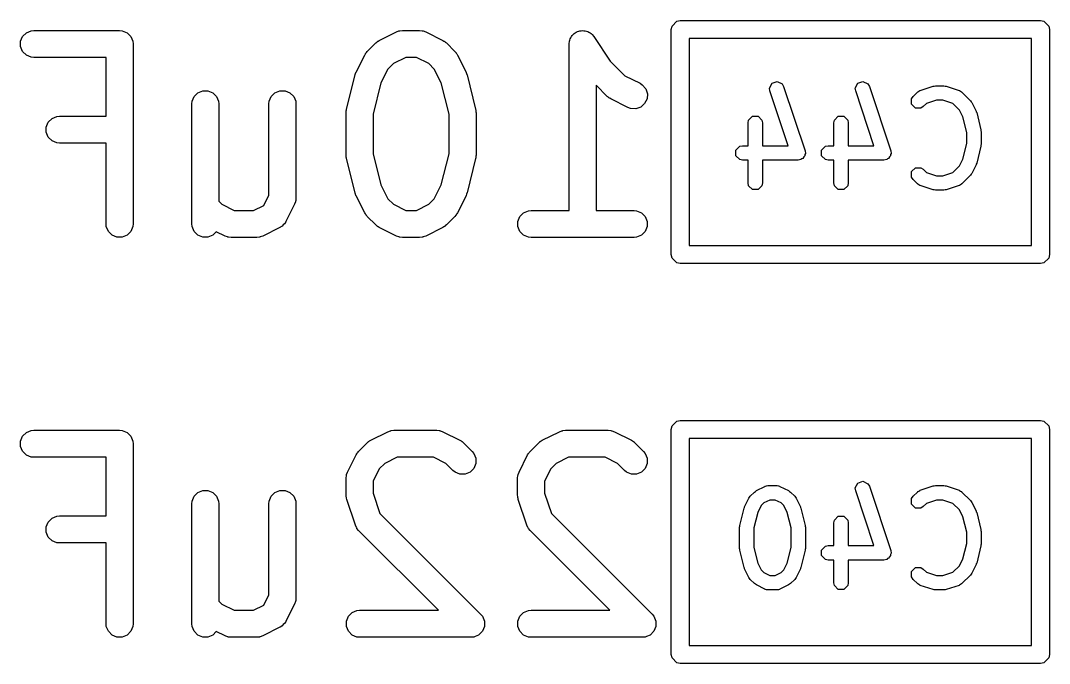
# Model space of a CAD drawing. Extents: x 2.01 to 5.6, y -4.28 to -1.65.
# Drawn here: x 2.0211 to 2.2461, y -4.0943 to -3.9537 of the extents above; entities that cross this region are included whole.
import ezdxf

# ---------------------------------------------------------------- set-up
doc = ezdxf.new("R2010")
doc.units = 0
doc.header["$MEASUREMENT"] = 0
doc.layers.add('BLACK', color=7, linetype='CONTINUOUS')

msp = doc.modelspace()

# ---------------------------------------------------------------- linework, layer by layer
at = {"layer": 'BLACK', "linetype": 'CONTINUOUS'}
for p, q in [((2.16354, -3.95496), (2.1646, -3.95389)), ((2.1646, -3.95389), (2.16535, -3.95374)), ((2.16535, -3.95374), (2.24409, -3.95374)), ((2.24409, -3.95374), (2.24485, -3.95389)), ((2.24485, -3.95389), (2.24591, -3.95496)), ((2.02154, -3.95721), (2.02236, -3.9564)), ((2.02236, -3.9564), (2.02342, -3.95596)), ((2.02342, -3.95596), (2.024, -3.9559)), ((2.024, -3.9559), (2.04274, -3.9559)), ((2.04274, -3.9559), (2.04332, -3.95596)), ((2.04332, -3.95596), (2.04439, -3.9564)), ((2.04439, -3.9564), (2.0452, -3.95721)), ((2.09954, -3.95808), (2.10329, -3.95621)), ((2.10329, -3.95621), (2.10383, -3.956)), ((2.10383, -3.956), (2.10394, -3.956)), ((2.10394, -3.956), (2.10404, -3.95596)), ((2.10404, -3.95596), (2.10461, -3.9559)), ((2.10461, -3.9559), (2.10836, -3.9559)), ((2.10836, -3.9559), (2.10894, -3.95596)), ((2.10894, -3.95596), (2.10904, -3.956)), ((2.10904, -3.956), (2.10914, -3.956)), ((2.10914, -3.956), (2.10968, -3.95621)), ((2.10968, -3.95621), (2.11343, -3.95808)), ((2.14153, -3.95721), (2.14173, -3.957)), ((2.14173, -3.957), (2.1419, -3.95676)), ((2.1419, -3.95676), (2.14214, -3.9566)), ((2.14214, -3.9566), (2.14234, -3.9564)), ((2.14234, -3.9564), (2.14261, -3.95628)), ((2.14261, -3.95628), (2.14285, -3.95612)), ((2.14285, -3.95612), (2.14314, -3.95607)), ((2.14314, -3.95607), (2.14341, -3.95596)), ((2.14341, -3.95596), (2.1437, -3.95596)), ((2.1437, -3.95596), (2.14399, -3.9559)), ((2.14399, -3.9559), (2.14427, -3.95596)), ((2.14427, -3.95596), (2.14456, -3.95596)), ((2.14456, -3.95596), (2.14483, -3.95607)), ((2.14483, -3.95607), (2.14511, -3.95612)), ((2.14511, -3.95612), (2.14536, -3.95629)), ((2.14536, -3.95629), (2.14562, -3.9564)), ((2.14562, -3.9564), (2.14583, -3.9566)), ((2.14583, -3.9566), (2.14607, -3.95677)), ((2.14607, -3.95677), (2.14644, -3.95721)), ((2.16339, -3.95571), (2.16354, -3.95496)), ((2.16339, -4.00492), (2.16339, -3.95571)), ((2.24591, -3.95496), (2.24606, -3.95571)), ((2.24606, -3.95571), (2.24606, -4.00492)), ((2.0211, -3.95828), (2.02154, -3.95721)), ((2.0211, -3.95943), (2.0211, -3.95828)), ((2.0452, -3.95721), (2.04564, -3.95828)), ((2.04564, -3.95828), (2.0457, -3.95885)), ((2.0457, -3.95885), (2.0457, -3.99822)), ((2.0969, -3.96051), (2.09877, -3.95864)), ((2.09877, -3.95864), (2.099, -3.95845)), ((2.099, -3.95845), (2.09905, -3.95839)), ((2.09905, -3.95839), (2.09914, -3.95834)), ((2.09914, -3.95834), (2.09922, -3.95827)), ((2.09922, -3.95827), (2.09929, -3.95824)), ((2.09929, -3.95824), (2.09954, -3.95808)), ((2.11343, -3.95808), (2.11368, -3.95824)), ((2.11368, -3.95824), (2.11375, -3.95827)), ((2.11375, -3.95827), (2.11383, -3.95834)), ((2.11383, -3.95834), (2.11392, -3.95839)), ((2.11392, -3.95839), (2.11397, -3.95845)), ((2.11397, -3.95845), (2.1142, -3.95864)), ((2.1142, -3.95864), (2.11607, -3.96051)), ((2.14103, -3.95884), (2.14109, -3.95828)), ((2.14103, -3.95885), (2.14103, -3.95884)), ((2.14103, -3.99527), (2.14103, -3.95885)), ((2.14103, -3.95885), (2.14103, -3.95885)), ((2.14103, -3.95885), (2.14103, -3.95885)), ((2.14109, -3.95828), (2.1412, -3.958)), ((2.1412, -3.958), (2.14126, -3.95772)), ((2.14126, -3.95772), (2.14142, -3.95748)), ((2.14142, -3.95748), (2.14153, -3.95721)), ((2.14644, -3.95721), (2.14644, -3.95721)), ((2.14644, -3.95721), (2.14644, -3.95721)), ((2.14644, -3.95721), (2.14644, -3.95721)), ((2.14644, -3.95721), (2.15003, -3.96259)), ((2.16732, -3.95768), (2.16732, -4.00295)), ((2.24213, -3.95768), (2.16732, -3.95768)), ((2.24213, -4.00295), (2.24213, -3.95768)), ((2.02154, -3.96049), (2.0211, -3.95943)), ((2.02236, -3.96131), (2.02154, -3.96049)), ((2.02342, -3.96175), (2.02236, -3.96131)), ((2.09447, -3.96503), (2.09635, -3.96128)), ((2.09635, -3.96128), (2.0965, -3.96103)), ((2.0965, -3.96103), (2.09653, -3.96096)), ((2.09653, -3.96096), (2.0966, -3.96088)), ((2.0966, -3.96088), (2.09665, -3.96079)), ((2.09665, -3.96079), (2.09671, -3.96074)), ((2.09671, -3.96074), (2.0969, -3.96051)), ((2.11607, -3.96051), (2.11626, -3.96074)), ((2.11626, -3.96074), (2.11632, -3.96079)), ((2.11632, -3.96079), (2.11637, -3.96088)), ((2.11637, -3.96088), (2.11644, -3.96096)), ((2.11644, -3.96096), (2.11647, -3.96103)), ((2.11647, -3.96103), (2.11663, -3.96128)), ((2.11663, -3.96128), (2.1185, -3.96503)), ((2.024, -3.9618), (2.02342, -3.96175)), ((2.03979, -3.9618), (2.024, -3.9618)), ((2.03979, -3.97465), (2.03979, -3.9618)), ((2.10261, -3.96315), (2.10141, -3.96435)), ((2.10531, -3.9618), (2.10261, -3.96315)), ((2.10766, -3.9618), (2.10531, -3.9618)), ((2.11036, -3.96315), (2.10766, -3.9618)), ((2.11156, -3.96435), (2.11036, -3.96315)), ((2.15003, -3.96259), (2.15323, -3.9658)), ((2.09237, -3.97313), (2.09425, -3.96563)), ((2.09425, -3.96563), (2.09426, -3.96559)), ((2.09426, -3.96557), (2.09436, -3.96533)), ((2.09426, -3.96559), (2.09426, -3.96557)), ((2.09436, -3.96533), (2.09444, -3.96509)), ((2.09444, -3.96509), (2.09446, -3.96507)), ((2.09446, -3.96507), (2.09447, -3.96503)), ((2.10141, -3.96435), (2.0999, -3.96738)), ((2.11307, -3.96738), (2.11156, -3.96435)), ((2.1185, -3.96503), (2.11852, -3.96507)), ((2.11852, -3.96507), (2.11853, -3.96509)), ((2.11853, -3.96509), (2.11862, -3.96533)), ((2.11862, -3.96533), (2.11871, -3.96557)), ((2.11871, -3.96557), (2.11871, -3.96559)), ((2.11871, -3.96559), (2.11873, -3.96563)), ((2.11873, -3.96563), (2.1206, -3.97313)), ((2.15323, -3.9658), (2.15655, -3.96746)), ((2.0999, -3.96738), (2.09819, -3.97421)), ((2.11478, -3.97421), (2.11307, -3.96738)), ((2.14939, -3.97031), (2.14693, -3.96785)), ((2.14693, -3.96785), (2.14693, -3.99527)), ((2.15655, -3.96746), (2.15704, -3.96777)), ((2.15704, -3.96777), (2.1578, -3.96864)), ((2.18487, -3.96852), (2.18541, -3.96745)), ((2.18541, -3.96745), (2.18656, -3.96706)), ((2.18656, -3.96706), (2.18764, -3.9676)), ((2.18764, -3.9676), (2.18794, -3.96814)), ((2.18794, -3.96814), (2.19263, -3.9822)), ((2.20362, -3.96852), (2.20416, -3.96745)), ((2.20416, -3.96745), (2.2053, -3.96706)), ((2.2053, -3.96706), (2.20638, -3.9676)), ((2.20638, -3.9676), (2.20669, -3.96814)), ((2.20669, -3.96814), (2.21137, -3.9822)), ((2.21782, -3.96902), (2.22063, -3.96808)), ((2.22063, -3.96808), (2.22088, -3.96805)), ((2.22088, -3.96805), (2.22113, -3.968)), ((2.22113, -3.968), (2.223, -3.968)), ((2.223, -3.968), (2.22325, -3.96805)), ((2.22325, -3.96805), (2.2235, -3.96808)), ((2.2235, -3.96808), (2.22631, -3.96902)), ((2.0586, -3.9714), (2.05904, -3.97033)), ((2.05904, -3.97033), (2.05985, -3.96952)), ((2.05985, -3.96952), (2.06092, -3.96908)), ((2.06092, -3.96908), (2.06207, -3.96908)), ((2.06207, -3.96908), (2.06313, -3.96952)), ((2.06313, -3.96952), (2.06395, -3.97033)), ((2.06395, -3.97033), (2.06439, -3.9714)), ((2.07547, -3.9714), (2.07591, -3.97033)), ((2.07591, -3.97033), (2.07672, -3.96952)), ((2.07672, -3.96952), (2.07779, -3.96908)), ((2.07779, -3.96908), (2.07894, -3.96908)), ((2.07894, -3.96908), (2.08001, -3.96952)), ((2.08001, -3.96952), (2.08082, -3.97033)), ((2.08082, -3.97033), (2.08126, -3.9714)), ((2.14962, -3.9705), (2.14939, -3.97031)), ((2.14967, -3.97056), (2.14962, -3.9705)), ((2.14976, -3.97061), (2.14967, -3.97056)), ((2.1578, -3.96864), (2.15816, -3.96973)), ((2.15816, -3.96973), (2.15808, -3.97088)), ((2.18495, -3.96913), (2.18487, -3.96852)), ((2.18895, -3.98112), (2.18495, -3.96913)), ((2.2037, -3.96913), (2.20362, -3.96852)), ((2.2077, -3.98112), (2.2037, -3.96913)), ((2.21592, -3.97084), (2.21627, -3.97033)), ((2.21627, -3.97033), (2.2172, -3.9694)), ((2.2172, -3.9694), (2.21727, -3.96935)), ((2.21727, -3.96935), (2.21728, -3.96932)), ((2.21728, -3.96932), (2.2175, -3.9692)), ((2.2175, -3.9692), (2.21771, -3.96906)), ((2.21771, -3.96906), (2.21775, -3.96906)), ((2.21775, -3.96906), (2.21782, -3.96902)), ((2.22631, -3.96902), (2.22638, -3.96906)), ((2.22638, -3.96906), (2.22642, -3.96906)), ((2.22642, -3.96906), (2.22663, -3.9692)), ((2.22663, -3.9692), (2.22685, -3.96932)), ((2.22685, -3.96932), (2.22686, -3.96935)), ((2.22686, -3.96935), (2.22693, -3.9694)), ((2.22693, -3.9694), (2.2288, -3.97127)), ((2.05854, -3.97197), (2.0586, -3.9714)), ((2.05854, -3.99822), (2.05854, -3.97197)), ((2.06439, -3.9714), (2.06445, -3.97197)), ((2.06445, -3.97197), (2.06445, -3.99325)), ((2.07541, -3.97197), (2.07547, -3.9714)), ((2.07541, -3.9919), (2.07541, -3.97197)), ((2.08126, -3.9714), (2.08132, -3.97197)), ((2.08132, -3.97197), (2.08132, -3.9926)), ((2.14984, -3.97068), (2.14976, -3.97061)), ((2.14991, -3.97071), (2.14984, -3.97068)), ((2.15016, -3.97087), (2.14991, -3.97071)), ((2.15391, -3.97274), (2.15016, -3.97087)), ((2.15445, -3.97295), (2.15391, -3.97274)), ((2.15669, -3.97266), (2.1556, -3.97303)), ((2.15756, -3.97191), (2.15669, -3.97266)), ((2.15808, -3.97088), (2.15756, -3.97191)), ((2.21592, -3.97205), (2.21592, -3.97084)), ((2.21678, -3.9729), (2.21592, -3.97205)), ((2.21849, -3.97256), (2.21798, -3.9729)), ((2.21917, -3.97189), (2.21849, -3.97256)), ((2.22138, -3.97115), (2.21917, -3.97189)), ((2.22275, -3.97115), (2.22138, -3.97115)), ((2.22496, -3.97189), (2.22275, -3.97115)), ((2.2264, -3.97332), (2.22496, -3.97189)), ((2.2288, -3.97127), (2.22894, -3.97148)), ((2.22894, -3.97148), (2.2291, -3.97168)), ((2.2291, -3.97168), (2.23004, -3.97356)), ((2.02798, -3.97514), (2.02905, -3.9747)), ((2.02905, -3.9747), (2.02962, -3.97465)), ((2.02962, -3.97465), (2.03979, -3.97465)), ((2.09229, -3.97371), (2.09232, -3.97349)), ((2.0923, -3.97375), (2.09229, -3.97371)), ((2.09229, -3.97385), (2.0923, -3.97375)), ((2.09229, -3.98322), (2.09229, -3.97385)), ((2.09232, -3.97349), (2.09234, -3.97327)), ((2.09234, -3.97327), (2.09236, -3.97323)), ((2.09236, -3.97323), (2.09237, -3.97313)), ((2.09819, -3.97421), (2.09819, -3.98286)), ((2.11478, -3.98286), (2.11478, -3.97421)), ((2.1206, -3.97313), (2.12061, -3.97323)), ((2.12061, -3.97323), (2.12063, -3.97327)), ((2.12063, -3.97327), (2.12065, -3.97349)), ((2.12065, -3.97349), (2.12068, -3.97371)), ((2.12068, -3.97371), (2.12068, -3.97375)), ((2.12068, -3.97375), (2.12069, -3.97385)), ((2.12069, -3.97385), (2.12069, -3.98322)), ((2.1556, -3.97303), (2.15445, -3.97295)), ((2.1803, -3.97553), (2.18116, -3.97468)), ((2.18116, -3.97468), (2.18236, -3.97468)), ((2.18236, -3.97468), (2.18321, -3.97553)), ((2.19905, -3.97553), (2.1999, -3.97468)), ((2.1999, -3.97468), (2.20111, -3.97468)), ((2.20111, -3.97468), (2.20196, -3.97553)), ((2.21798, -3.9729), (2.21678, -3.9729)), ((2.22714, -3.97481), (2.2264, -3.97332)), ((2.22799, -3.9782), (2.22714, -3.97481)), ((2.23004, -3.97356), (2.23008, -3.97372)), ((2.23008, -3.97372), (2.23016, -3.97388)), ((2.23016, -3.97388), (2.23109, -3.97763)), ((2.02673, -3.97702), (2.02717, -3.97596)), ((2.02673, -3.97817), (2.02673, -3.97702)), ((2.02717, -3.97596), (2.02798, -3.97514)), ((2.18018, -3.97613), (2.1803, -3.97553)), ((2.18018, -3.98112), (2.18018, -3.97613)), ((2.18321, -3.97553), (2.18333, -3.97613)), ((2.18333, -3.97613), (2.18333, -3.98112)), ((2.19893, -3.97613), (2.19905, -3.97553)), ((2.19893, -3.98112), (2.19893, -3.97613)), ((2.20196, -3.97553), (2.20208, -3.97613)), ((2.20208, -3.97613), (2.20208, -3.98112)), ((2.02717, -3.97924), (2.02673, -3.97817)), ((2.02798, -3.98005), (2.02717, -3.97924)), ((2.22799, -3.98063), (2.22799, -3.9782)), ((2.23109, -3.97763), (2.2311, -3.97782)), ((2.2311, -3.97782), (2.23114, -3.97801)), ((2.23114, -3.97801), (2.23114, -3.98082)), ((2.02905, -3.98049), (2.02798, -3.98005)), ((2.02962, -3.98055), (2.02905, -3.98049)), ((2.03979, -3.98055), (2.02962, -3.98055)), ((2.03979, -3.99822), (2.03979, -3.98055)), ((2.17749, -3.98209), (2.17834, -3.98124)), ((2.17834, -3.98124), (2.17895, -3.98112)), ((2.17895, -3.98112), (2.18018, -3.98112)), ((2.18333, -3.98112), (2.18895, -3.98112)), ((2.19624, -3.98209), (2.19709, -3.98124)), ((2.19709, -3.98124), (2.19769, -3.98112)), ((2.19769, -3.98112), (2.19893, -3.98112)), ((2.20208, -3.98112), (2.2077, -3.98112)), ((2.22714, -3.98402), (2.22799, -3.98063)), ((2.23109, -3.9812), (2.23016, -3.98495)), ((2.2311, -3.98101), (2.23109, -3.9812)), ((2.23114, -3.98082), (2.2311, -3.98101)), ((2.0923, -3.98332), (2.09229, -3.98322)), ((2.09229, -3.98337), (2.0923, -3.98332)), ((2.09232, -3.98358), (2.09229, -3.98337)), ((2.09234, -3.9838), (2.09232, -3.98358)), ((2.09236, -3.98384), (2.09234, -3.9838)), ((2.09237, -3.98394), (2.09236, -3.98384)), ((2.09425, -3.99144), (2.09237, -3.98394)), ((2.09819, -3.98286), (2.0999, -3.98969)), ((2.11307, -3.98969), (2.11478, -3.98286)), ((2.1206, -3.98394), (2.11873, -3.99144)), ((2.12061, -3.98384), (2.1206, -3.98394)), ((2.12063, -3.9838), (2.12061, -3.98384)), ((2.12065, -3.98358), (2.12063, -3.9838)), ((2.12068, -3.98337), (2.12065, -3.98358)), ((2.12069, -3.98322), (2.12068, -3.98332)), ((2.12068, -3.98332), (2.12068, -3.98337)), ((2.17749, -3.9833), (2.17749, -3.98209)), ((2.17834, -3.98415), (2.17749, -3.9833)), ((2.19192, -3.98397), (2.19173, -3.98415)), ((2.19216, -3.98389), (2.19192, -3.98397)), ((2.19233, -3.98356), (2.19216, -3.98389)), ((2.19259, -3.9833), (2.19233, -3.98356)), ((2.1927, -3.98281), (2.19259, -3.98304)), ((2.19259, -3.98304), (2.19259, -3.9833)), ((2.19263, -3.9822), (2.1927, -3.98281)), ((2.19624, -3.9833), (2.19624, -3.98209)), ((2.19709, -3.98415), (2.19624, -3.9833)), ((2.21067, -3.98397), (2.21048, -3.98415)), ((2.21091, -3.98389), (2.21067, -3.98397)), ((2.21108, -3.98356), (2.21091, -3.98389)), ((2.21133, -3.9833), (2.21108, -3.98356)), ((2.21145, -3.98281), (2.21133, -3.98304)), ((2.21133, -3.98304), (2.21133, -3.9833)), ((2.21137, -3.9822), (2.21145, -3.98281)), ((2.2264, -3.98551), (2.22714, -3.98402)), ((2.17895, -3.98427), (2.17834, -3.98415)), ((2.18018, -3.98427), (2.17895, -3.98427)), ((2.18018, -3.98926), (2.18018, -3.98427)), ((2.19113, -3.98427), (2.18333, -3.98427)), ((2.18333, -3.98427), (2.18333, -3.98926)), ((2.19173, -3.98415), (2.19113, -3.98427)), ((2.19769, -3.98427), (2.19709, -3.98415)), ((2.19893, -3.98427), (2.19769, -3.98427)), ((2.19893, -3.98926), (2.19893, -3.98427)), ((2.20988, -3.98427), (2.20208, -3.98427)), ((2.20208, -3.98427), (2.20208, -3.98926)), ((2.21048, -3.98415), (2.20988, -3.98427)), ((2.21592, -3.98678), (2.21678, -3.98593)), ((2.21678, -3.98593), (2.21798, -3.98593)), ((2.21798, -3.98593), (2.21849, -3.98627)), ((2.21849, -3.98627), (2.21917, -3.98694)), ((2.22496, -3.98694), (2.2264, -3.98551)), ((2.23004, -3.98528), (2.2291, -3.98715)), ((2.23008, -3.98511), (2.23004, -3.98528)), ((2.23016, -3.98495), (2.23008, -3.98511)), ((2.21592, -3.98799), (2.21592, -3.98678)), ((2.21627, -3.9885), (2.21592, -3.98799)), ((2.2172, -3.98943), (2.21627, -3.9885)), ((2.21917, -3.98694), (2.22138, -3.98768)), ((2.22138, -3.98768), (2.22275, -3.98768)), ((2.22275, -3.98768), (2.22496, -3.98694)), ((2.2288, -3.98756), (2.22693, -3.98943)), ((2.22894, -3.98735), (2.2288, -3.98756)), ((2.2291, -3.98715), (2.22894, -3.98735)), ((2.0999, -3.98969), (2.10141, -3.99272)), ((2.11156, -3.99272), (2.11307, -3.98969)), ((2.1803, -3.98986), (2.18018, -3.98926)), ((2.18116, -3.99071), (2.1803, -3.98986)), ((2.18236, -3.99071), (2.18116, -3.99071)), ((2.18321, -3.98986), (2.18236, -3.99071)), ((2.18333, -3.98926), (2.18321, -3.98986)), ((2.19905, -3.98986), (2.19893, -3.98926)), ((2.1999, -3.99071), (2.19905, -3.98986)), ((2.20111, -3.99071), (2.1999, -3.99071)), ((2.20196, -3.98986), (2.20111, -3.99071)), ((2.20208, -3.98926), (2.20196, -3.98986)), ((2.21727, -3.98948), (2.2172, -3.98943)), ((2.21728, -3.98951), (2.21727, -3.98948)), ((2.2175, -3.98963), (2.21728, -3.98951)), ((2.21771, -3.98978), (2.2175, -3.98963)), ((2.21775, -3.98978), (2.21771, -3.98978)), ((2.21782, -3.98981), (2.21775, -3.98978)), ((2.22063, -3.99075), (2.21782, -3.98981)), ((2.22088, -3.99078), (2.22063, -3.99075)), ((2.22113, -3.99083), (2.22088, -3.99078)), ((2.22325, -3.99078), (2.223, -3.99083)), ((2.2235, -3.99075), (2.22325, -3.99078)), ((2.22631, -3.98981), (2.2235, -3.99075)), ((2.22638, -3.98978), (2.22631, -3.98981)), ((2.22642, -3.98978), (2.22638, -3.98978)), ((2.22663, -3.98963), (2.22642, -3.98978)), ((2.22685, -3.98951), (2.22663, -3.98963)), ((2.22686, -3.98948), (2.22685, -3.98951)), ((2.22693, -3.98943), (2.22686, -3.98948)), ((2.07429, -3.99415), (2.07541, -3.9919)), ((2.08132, -3.9926), (2.08126, -3.99317)), ((2.09426, -3.99148), (2.09425, -3.99144)), ((2.09426, -3.9915), (2.09426, -3.99148)), ((2.09436, -3.99174), (2.09426, -3.9915)), ((2.09444, -3.99198), (2.09436, -3.99174)), ((2.09446, -3.992), (2.09444, -3.99198)), ((2.09447, -3.99204), (2.09446, -3.992)), ((2.09635, -3.99579), (2.09447, -3.99204)), ((2.10141, -3.99272), (2.10261, -3.99392)), ((2.11036, -3.99392), (2.11156, -3.99272)), ((2.1185, -3.99204), (2.11663, -3.99579)), ((2.11852, -3.992), (2.1185, -3.99204)), ((2.11853, -3.99198), (2.11852, -3.992)), ((2.11862, -3.99174), (2.11853, -3.99198)), ((2.11871, -3.9915), (2.11862, -3.99174)), ((2.11873, -3.99144), (2.11871, -3.99148)), ((2.11871, -3.99148), (2.11871, -3.9915)), ((2.223, -3.99083), (2.22113, -3.99083)), ((2.06445, -3.99325), (2.06512, -3.99392)), ((2.06512, -3.99392), (2.06781, -3.99527)), ((2.06781, -3.99527), (2.07204, -3.99527)), ((2.07204, -3.99527), (2.07429, -3.99415)), ((2.08101, -3.99392), (2.07913, -3.99767)), ((2.08121, -3.99338), (2.08101, -3.99392)), ((2.08122, -3.99327), (2.08121, -3.99338)), ((2.08126, -3.99317), (2.08122, -3.99327)), ((2.10261, -3.99392), (2.10531, -3.99527)), ((2.10531, -3.99527), (2.10766, -3.99527)), ((2.10766, -3.99527), (2.11036, -3.99392)), ((2.13109, -3.99577), (2.13216, -3.99533)), ((2.13216, -3.99533), (2.13273, -3.99527)), ((2.13273, -3.99527), (2.14103, -3.99527)), ((2.14693, -3.99527), (2.15523, -3.99527)), ((2.15523, -3.99527), (2.15581, -3.99533)), ((2.15581, -3.99533), (2.15687, -3.99577)), ((2.0965, -3.99604), (2.09635, -3.99579)), ((2.09653, -3.99611), (2.0965, -3.99604)), ((2.0966, -3.99619), (2.09653, -3.99611)), ((2.09665, -3.99628), (2.0966, -3.99619)), ((2.09671, -3.99633), (2.09665, -3.99628)), ((2.0969, -3.99656), (2.09671, -3.99633)), ((2.09877, -3.99843), (2.0969, -3.99656)), ((2.11607, -3.99656), (2.1142, -3.99843)), ((2.11626, -3.99633), (2.11607, -3.99656)), ((2.11632, -3.99628), (2.11626, -3.99633)), ((2.11637, -3.99619), (2.11632, -3.99628)), ((2.11644, -3.99611), (2.11637, -3.99619)), ((2.11647, -3.99604), (2.11644, -3.99611)), ((2.11663, -3.99579), (2.11647, -3.99604)), ((2.12984, -3.99765), (2.13028, -3.99658)), ((2.13028, -3.99658), (2.13109, -3.99577)), ((2.15687, -3.99577), (2.15769, -3.99658)), ((2.15769, -3.99658), (2.15813, -3.99765)), ((2.03985, -3.9988), (2.03979, -3.99822)), ((2.04029, -3.99986), (2.03985, -3.9988)), ((2.04564, -3.9988), (2.0452, -3.99986)), ((2.0457, -3.99822), (2.04564, -3.9988)), ((2.0586, -3.9988), (2.05854, -3.99822)), ((2.05904, -3.99986), (2.0586, -3.9988)), ((2.07781, -3.99899), (2.07406, -4.00086)), ((2.07791, -3.99893), (2.07781, -3.99899)), ((2.07795, -3.99891), (2.07791, -3.99893)), ((2.07801, -3.99886), (2.07795, -3.99891)), ((2.0783, -3.99868), (2.07801, -3.99886)), ((2.07854, -3.9984), (2.0783, -3.99868)), ((2.07882, -3.99816), (2.07854, -3.9984)), ((2.07901, -3.99787), (2.07882, -3.99816)), ((2.07906, -3.99781), (2.07901, -3.99787)), ((2.07907, -3.99776), (2.07906, -3.99781)), ((2.07913, -3.99767), (2.07907, -3.99776)), ((2.099, -3.99862), (2.09877, -3.99843)), ((2.09905, -3.99868), (2.099, -3.99862)), ((2.09914, -3.99874), (2.09905, -3.99868)), ((2.09922, -3.9988), (2.09914, -3.99874)), ((2.09929, -3.99883), (2.09922, -3.9988)), ((2.09954, -3.99899), (2.09929, -3.99883)), ((2.10329, -4.00086), (2.09954, -3.99899)), ((2.11343, -3.99899), (2.10968, -4.00086)), ((2.11368, -3.99883), (2.11343, -3.99899)), ((2.11375, -3.9988), (2.11368, -3.99883)), ((2.11383, -3.99874), (2.11375, -3.9988)), ((2.11392, -3.99868), (2.11383, -3.99874)), ((2.11397, -3.99862), (2.11392, -3.99868)), ((2.1142, -3.99843), (2.11397, -3.99862)), ((2.12984, -3.9988), (2.12984, -3.99765)), ((2.13028, -3.99986), (2.12984, -3.9988)), ((2.15813, -3.9988), (2.15769, -3.99986)), ((2.15813, -3.99765), (2.15813, -3.9988)), ((2.0411, -4.00068), (2.04029, -3.99986)), ((2.04217, -4.00112), (2.0411, -4.00068)), ((2.04332, -4.00112), (2.04217, -4.00112)), ((2.04439, -4.00068), (2.04332, -4.00112)), ((2.0452, -3.99986), (2.04439, -4.00068)), ((2.05985, -4.00068), (2.05904, -3.99986)), ((2.06092, -4.00112), (2.05985, -4.00068)), ((2.06207, -4.00112), (2.06092, -4.00112)), ((2.06313, -4.00068), (2.06207, -4.00112)), ((2.0639, -3.99991), (2.06313, -4.00068)), ((2.0658, -4.00086), (2.0639, -3.99991)), ((2.06634, -4.00107), (2.0658, -4.00086)), ((2.06644, -4.00108), (2.06634, -4.00107)), ((2.06654, -4.00112), (2.06644, -4.00108)), ((2.06712, -4.00117), (2.06654, -4.00112)), ((2.07274, -4.00117), (2.06712, -4.00117)), ((2.07332, -4.00112), (2.07274, -4.00117)), ((2.07341, -4.00108), (2.07332, -4.00112)), ((2.07352, -4.00107), (2.07341, -4.00108)), ((2.07406, -4.00086), (2.07352, -4.00107)), ((2.10383, -4.00107), (2.10329, -4.00086)), ((2.10394, -4.00108), (2.10383, -4.00107)), ((2.10404, -4.00112), (2.10394, -4.00108)), ((2.10461, -4.00117), (2.10404, -4.00112)), ((2.10836, -4.00117), (2.10461, -4.00117)), ((2.10894, -4.00112), (2.10836, -4.00117)), ((2.10904, -4.00108), (2.10894, -4.00112)), ((2.10914, -4.00107), (2.10904, -4.00108)), ((2.10968, -4.00086), (2.10914, -4.00107)), ((2.13109, -4.00068), (2.13028, -3.99986)), ((2.13216, -4.00112), (2.13109, -4.00068)), ((2.13273, -4.00117), (2.13216, -4.00112)), ((2.15523, -4.00117), (2.13273, -4.00117)), ((2.15581, -4.00112), (2.15523, -4.00117)), ((2.15687, -4.00068), (2.15581, -4.00112)), ((2.15769, -3.99986), (2.15687, -4.00068)), ((2.16732, -4.00295), (2.24213, -4.00295)), ((2.16354, -4.00567), (2.16339, -4.00492)), ((2.1646, -4.00674), (2.16354, -4.00567)), ((2.24591, -4.00567), (2.24485, -4.00674)), ((2.24606, -4.00492), (2.24591, -4.00567)), ((2.16535, -4.00689), (2.1646, -4.00674)), ((2.24409, -4.00689), (2.16535, -4.00689)), ((2.24485, -4.00674), (2.24409, -4.00689)), ((2.16339, -4.04315), (2.16354, -4.04239)), ((2.16354, -4.04239), (2.1646, -4.04133)), ((2.1646, -4.04133), (2.16535, -4.04118)), ((2.16535, -4.04118), (2.24409, -4.04118)), ((2.24409, -4.04118), (2.24485, -4.04133)), ((2.24485, -4.04133), (2.24591, -4.04239)), ((2.24591, -4.04239), (2.24606, -4.04315)), ((2.0211, -4.04571), (2.02154, -4.04465)), ((2.02154, -4.04465), (2.02236, -4.04383)), ((2.02236, -4.04383), (2.02342, -4.04339)), ((2.02342, -4.04339), (2.024, -4.04334)), ((2.024, -4.04334), (2.04274, -4.04334)), ((2.04274, -4.04334), (2.04332, -4.04339)), ((2.04332, -4.04339), (2.04439, -4.04383)), ((2.04439, -4.04383), (2.0452, -4.04465)), ((2.0452, -4.04465), (2.04564, -4.04571)), ((2.09767, -4.04552), (2.10142, -4.04365)), ((2.10142, -4.04365), (2.10196, -4.04344)), ((2.10196, -4.04344), (2.10206, -4.04343)), ((2.10206, -4.04343), (2.10216, -4.04339)), ((2.10216, -4.04339), (2.10274, -4.04334)), ((2.10274, -4.04334), (2.11211, -4.04334)), ((2.11211, -4.04334), (2.11269, -4.04339)), ((2.11269, -4.04339), (2.11279, -4.04343)), ((2.11279, -4.04343), (2.11289, -4.04344)), ((2.11289, -4.04344), (2.11343, -4.04365)), ((2.11343, -4.04365), (2.11718, -4.04552)), ((2.13516, -4.04552), (2.13891, -4.04365)), ((2.13891, -4.04365), (2.13945, -4.04344)), ((2.13945, -4.04344), (2.13956, -4.04343)), ((2.13956, -4.04343), (2.13966, -4.04339)), ((2.13966, -4.04339), (2.14023, -4.04334)), ((2.14023, -4.04334), (2.14961, -4.04334)), ((2.14961, -4.04334), (2.15018, -4.04339)), ((2.15018, -4.04339), (2.15028, -4.04343)), ((2.15028, -4.04343), (2.15039, -4.04344)), ((2.15039, -4.04344), (2.15093, -4.04365)), ((2.15093, -4.04365), (2.15468, -4.04552)), ((2.16339, -4.09236), (2.16339, -4.04315)), ((2.24606, -4.04315), (2.24606, -4.09236)), ((2.0211, -4.04687), (2.0211, -4.04571)), ((2.02154, -4.04793), (2.0211, -4.04687)), ((2.04564, -4.04571), (2.0457, -4.04629)), ((2.0457, -4.04629), (2.0457, -4.08566)), ((2.09502, -4.04795), (2.0969, -4.04608)), ((2.0969, -4.04608), (2.09713, -4.04589)), ((2.09713, -4.04589), (2.09718, -4.04583)), ((2.09718, -4.04583), (2.09727, -4.04578)), ((2.09727, -4.04578), (2.09735, -4.04571)), ((2.09735, -4.04571), (2.09742, -4.04568)), ((2.09742, -4.04568), (2.09767, -4.04552)), ((2.11718, -4.04552), (2.11743, -4.04568)), ((2.11743, -4.04568), (2.1175, -4.04571)), ((2.1175, -4.04571), (2.11758, -4.04578)), ((2.11758, -4.04578), (2.11767, -4.04583)), ((2.11767, -4.04583), (2.11772, -4.04589)), ((2.11772, -4.04589), (2.11795, -4.04608)), ((2.11795, -4.04608), (2.11982, -4.04795)), ((2.13252, -4.04795), (2.1344, -4.04608)), ((2.1344, -4.04608), (2.13462, -4.04589)), ((2.13462, -4.04589), (2.13467, -4.04583)), ((2.13467, -4.04583), (2.13476, -4.04578)), ((2.13476, -4.04578), (2.13484, -4.04571)), ((2.13484, -4.04571), (2.13491, -4.04568)), ((2.13491, -4.04568), (2.13516, -4.04552)), ((2.15468, -4.04552), (2.15492, -4.04568)), ((2.15492, -4.04568), (2.155, -4.04571)), ((2.155, -4.04571), (2.15508, -4.04578)), ((2.15508, -4.04578), (2.15517, -4.04583)), ((2.15517, -4.04583), (2.15522, -4.04589)), ((2.15522, -4.04589), (2.15544, -4.04608)), ((2.15544, -4.04608), (2.15732, -4.04795)), ((2.16732, -4.04512), (2.16732, -4.09039)), ((2.24213, -4.04512), (2.16732, -4.04512)), ((2.24213, -4.09039), (2.24213, -4.04512)), ((2.02236, -4.04875), (2.02154, -4.04793)), ((2.02342, -4.04919), (2.02236, -4.04875)), ((2.024, -4.04924), (2.02342, -4.04919)), ((2.03979, -4.04924), (2.024, -4.04924)), ((2.03979, -4.06208), (2.03979, -4.04924)), ((2.0926, -4.05247), (2.09447, -4.04872)), ((2.09447, -4.04872), (2.09463, -4.04847)), ((2.09463, -4.04847), (2.09466, -4.0484)), ((2.09466, -4.0484), (2.09472, -4.04832)), ((2.09472, -4.04832), (2.09478, -4.04823)), ((2.09478, -4.04823), (2.09484, -4.04818)), ((2.09484, -4.04818), (2.09502, -4.04795)), ((2.10343, -4.04924), (2.10074, -4.05059)), ((2.11141, -4.04924), (2.10343, -4.04924)), ((2.11411, -4.05059), (2.11141, -4.04924)), ((2.11982, -4.04795), (2.12019, -4.0484)), ((2.12019, -4.0484), (2.12063, -4.04946)), ((2.13009, -4.05247), (2.13197, -4.04872)), ((2.13197, -4.04872), (2.13212, -4.04847)), ((2.13212, -4.04847), (2.13215, -4.0484)), ((2.13215, -4.0484), (2.13222, -4.04832)), ((2.13222, -4.04832), (2.13228, -4.04823)), ((2.13228, -4.04823), (2.13233, -4.04818)), ((2.13233, -4.04818), (2.13252, -4.04795)), ((2.14093, -4.04924), (2.13823, -4.05059)), ((2.14891, -4.04924), (2.14093, -4.04924)), ((2.15161, -4.05059), (2.14891, -4.04924)), ((2.15732, -4.04795), (2.15769, -4.0484)), ((2.15769, -4.0484), (2.15813, -4.04946)), ((2.10074, -4.05059), (2.09954, -4.05179)), ((2.11565, -4.05213), (2.11411, -4.05059)), ((2.12063, -4.05062), (2.12019, -4.05168)), ((2.12063, -4.04946), (2.12063, -4.05062)), ((2.13823, -4.05059), (2.13703, -4.05179)), ((2.15314, -4.05213), (2.15161, -4.05059)), ((2.15813, -4.05062), (2.15769, -4.05168)), ((2.15813, -4.04946), (2.15813, -4.05062)), ((2.09229, -4.05379), (2.09234, -4.05321)), ((2.09229, -4.05754), (2.09229, -4.05379)), ((2.09234, -4.05321), (2.09238, -4.05311)), ((2.09238, -4.05311), (2.09239, -4.05301)), ((2.09239, -4.05301), (2.0926, -4.05247)), ((2.09954, -4.05179), (2.09819, -4.05449)), ((2.11609, -4.05249), (2.11565, -4.05213)), ((2.11716, -4.05294), (2.11609, -4.05249)), ((2.11831, -4.05294), (2.11716, -4.05294)), ((2.11938, -4.05249), (2.11831, -4.05294)), ((2.12019, -4.05168), (2.11938, -4.05249)), ((2.12978, -4.05379), (2.12984, -4.05321)), ((2.12978, -4.05754), (2.12978, -4.05379)), ((2.12984, -4.05321), (2.12988, -4.05311)), ((2.12988, -4.05311), (2.12989, -4.05301)), ((2.12989, -4.05301), (2.13009, -4.05247)), ((2.13703, -4.05179), (2.13569, -4.05449)), ((2.15359, -4.05249), (2.15314, -4.05213)), ((2.15465, -4.05294), (2.15359, -4.05249)), ((2.15581, -4.05294), (2.15465, -4.05294)), ((2.15687, -4.05249), (2.15581, -4.05294)), ((2.15769, -4.05168), (2.15687, -4.05249)), ((2.09819, -4.05449), (2.09819, -4.05706)), ((2.13569, -4.05449), (2.13569, -4.05706)), ((2.18199, -4.05654), (2.18387, -4.0556)), ((2.18387, -4.0556), (2.18394, -4.05558)), ((2.18394, -4.05558), (2.18397, -4.05556)), ((2.18397, -4.05556), (2.18422, -4.05551)), ((2.18422, -4.05551), (2.18446, -4.05544)), ((2.18446, -4.05544), (2.18449, -4.05545)), ((2.18449, -4.05545), (2.18457, -4.05544)), ((2.18457, -4.05544), (2.18645, -4.05544)), ((2.18645, -4.05544), (2.18652, -4.05545)), ((2.18652, -4.05545), (2.18656, -4.05544)), ((2.18656, -4.05544), (2.1868, -4.05551)), ((2.1868, -4.05551), (2.18705, -4.05556)), ((2.18705, -4.05556), (2.18707, -4.05558)), ((2.18707, -4.05558), (2.18715, -4.0556)), ((2.18715, -4.0556), (2.18902, -4.05654)), ((2.20362, -4.05596), (2.20416, -4.05488)), ((2.2037, -4.05657), (2.20362, -4.05596)), ((2.20416, -4.05488), (2.2053, -4.0545)), ((2.2053, -4.0545), (2.20638, -4.05504)), ((2.20638, -4.05504), (2.20669, -4.05558)), ((2.20669, -4.05558), (2.21137, -4.06964)), ((2.21782, -4.05645), (2.22063, -4.05552)), ((2.22063, -4.05552), (2.22088, -4.05549)), ((2.22088, -4.05549), (2.22113, -4.05544)), ((2.22113, -4.05544), (2.223, -4.05544)), ((2.223, -4.05544), (2.22325, -4.05549)), ((2.22325, -4.05549), (2.2235, -4.05552)), ((2.2235, -4.05552), (2.22631, -4.05645)), ((2.0586, -4.05884), (2.05904, -4.05777)), ((2.05904, -4.05777), (2.05985, -4.05696)), ((2.05985, -4.05696), (2.06092, -4.05652)), ((2.06092, -4.05652), (2.06207, -4.05652)), ((2.06207, -4.05652), (2.06313, -4.05696)), ((2.06313, -4.05696), (2.06395, -4.05777)), ((2.06395, -4.05777), (2.06439, -4.05884)), ((2.07547, -4.05884), (2.07591, -4.05777)), ((2.07591, -4.05777), (2.07672, -4.05696)), ((2.07672, -4.05696), (2.07779, -4.05652)), ((2.07779, -4.05652), (2.07894, -4.05652)), ((2.07894, -4.05652), (2.08001, -4.05696)), ((2.08001, -4.05696), (2.08082, -4.05777)), ((2.08082, -4.05777), (2.08126, -4.05884)), ((2.09231, -4.05783), (2.09229, -4.05754)), ((2.09231, -4.05791), (2.09231, -4.05783)), ((2.09233, -4.05801), (2.09231, -4.05791)), ((2.09234, -4.05811), (2.09233, -4.05801)), ((2.09237, -4.05819), (2.09234, -4.05811)), ((2.09244, -4.05847), (2.09237, -4.05819)), ((2.09819, -4.05706), (2.09969, -4.06157)), ((2.12981, -4.05783), (2.12978, -4.05754)), ((2.1298, -4.05791), (2.12981, -4.05783)), ((2.12983, -4.05801), (2.1298, -4.05791)), ((2.12984, -4.05811), (2.12983, -4.05801)), ((2.12987, -4.05819), (2.12984, -4.05811)), ((2.12993, -4.05847), (2.12987, -4.05819)), ((2.13569, -4.05706), (2.13719, -4.06157)), ((2.17941, -4.06006), (2.18035, -4.05818)), ((2.18035, -4.05818), (2.1805, -4.05798)), ((2.1805, -4.05798), (2.18064, -4.05777)), ((2.18064, -4.05777), (2.18158, -4.05684)), ((2.18158, -4.05684), (2.18179, -4.0567)), ((2.18179, -4.0567), (2.18199, -4.05654)), ((2.18902, -4.05654), (2.18922, -4.0567)), ((2.18922, -4.0567), (2.18943, -4.05684)), ((2.18943, -4.05684), (2.19037, -4.05777)), ((2.19037, -4.05777), (2.19051, -4.05798)), ((2.19051, -4.05798), (2.19067, -4.05818)), ((2.19067, -4.05818), (2.1916, -4.06006)), ((2.2077, -4.06856), (2.2037, -4.05657)), ((2.21592, -4.05828), (2.21627, -4.05777)), ((2.21592, -4.05949), (2.21592, -4.05828)), ((2.21627, -4.05777), (2.2172, -4.05684)), ((2.2172, -4.05684), (2.21727, -4.05679)), ((2.21727, -4.05679), (2.21728, -4.05676)), ((2.21728, -4.05676), (2.2175, -4.05663)), ((2.2175, -4.05663), (2.21771, -4.05649)), ((2.21771, -4.05649), (2.21775, -4.05649)), ((2.21775, -4.05649), (2.21782, -4.05645)), ((2.22631, -4.05645), (2.22638, -4.05649)), ((2.22638, -4.05649), (2.22642, -4.05649)), ((2.22642, -4.05649), (2.22663, -4.05663)), ((2.22663, -4.05663), (2.22685, -4.05676)), ((2.22685, -4.05676), (2.22686, -4.05679)), ((2.22686, -4.05679), (2.22693, -4.05684)), ((2.22693, -4.05684), (2.2288, -4.05871)), ((2.05854, -4.05941), (2.0586, -4.05884)), ((2.05854, -4.08566), (2.05854, -4.05941)), ((2.06439, -4.05884), (2.06445, -4.05941)), ((2.06445, -4.05941), (2.06445, -4.08069)), ((2.07541, -4.05941), (2.07547, -4.05884)), ((2.07541, -4.07934), (2.07541, -4.05941)), ((2.08126, -4.05884), (2.08132, -4.05941)), ((2.08132, -4.05941), (2.08132, -4.08004)), ((2.09431, -4.0641), (2.09244, -4.05847)), ((2.13181, -4.0641), (2.12993, -4.05847)), ((2.17836, -4.06413), (2.17929, -4.06038)), ((2.17929, -4.06038), (2.17937, -4.06022)), ((2.17937, -4.06022), (2.17941, -4.06006)), ((2.18305, -4.05982), (2.18231, -4.06131)), ((2.18363, -4.05924), (2.18305, -4.05982)), ((2.18494, -4.05859), (2.18363, -4.05924)), ((2.18607, -4.05859), (2.18494, -4.05859)), ((2.18739, -4.05924), (2.18607, -4.05859)), ((2.18796, -4.05982), (2.18739, -4.05924)), ((2.18871, -4.06131), (2.18796, -4.05982)), ((2.1916, -4.06006), (2.19165, -4.06022)), ((2.19165, -4.06022), (2.19172, -4.06038)), ((2.19172, -4.06038), (2.19266, -4.06413)), ((2.21678, -4.06034), (2.21592, -4.05949)), ((2.21798, -4.06034), (2.21678, -4.06034)), ((2.21849, -4.06), (2.21798, -4.06034)), ((2.21917, -4.05933), (2.21849, -4.06)), ((2.22138, -4.05859), (2.21917, -4.05933)), ((2.22275, -4.05859), (2.22138, -4.05859)), ((2.22496, -4.05933), (2.22275, -4.05859)), ((2.2264, -4.06076), (2.22496, -4.05933)), ((2.2288, -4.05871), (2.22894, -4.05892)), ((2.22894, -4.05892), (2.2291, -4.05912)), ((2.2291, -4.05912), (2.23004, -4.06099)), ((2.02717, -4.0634), (2.02798, -4.06258)), ((2.02798, -4.06258), (2.02905, -4.06214)), ((2.02905, -4.06214), (2.02962, -4.06208)), ((2.02962, -4.06208), (2.03979, -4.06208)), ((2.09969, -4.06157), (2.1217, -4.08357)), ((2.13719, -4.06157), (2.15919, -4.08357)), ((2.18231, -4.06131), (2.18146, -4.0647)), ((2.18956, -4.0647), (2.18871, -4.06131)), ((2.19905, -4.06297), (2.1999, -4.06212)), ((2.1999, -4.06212), (2.20111, -4.06212)), ((2.20111, -4.06212), (2.20196, -4.06297)), ((2.22714, -4.06225), (2.2264, -4.06076)), ((2.22799, -4.06564), (2.22714, -4.06225)), ((2.23004, -4.06099), (2.23008, -4.06116)), ((2.23008, -4.06116), (2.23016, -4.06132)), ((2.23016, -4.06132), (2.23109, -4.06507)), ((2.02673, -4.06446), (2.02717, -4.0634)), ((2.02673, -4.06561), (2.02673, -4.06446)), ((2.09455, -4.06463), (2.09431, -4.0641)), ((2.09462, -4.06471), (2.09455, -4.06463)), ((2.09466, -4.0648), (2.09462, -4.06471)), ((2.09502, -4.06525), (2.09466, -4.0648)), ((2.13204, -4.06463), (2.13181, -4.0641)), ((2.13211, -4.06471), (2.13204, -4.06463)), ((2.13215, -4.0648), (2.13211, -4.06471)), ((2.13252, -4.06525), (2.13215, -4.0648)), ((2.17831, -4.06451), (2.17835, -4.06432)), ((2.17831, -4.0692), (2.17831, -4.06451)), ((2.17835, -4.06432), (2.17836, -4.06413)), ((2.18146, -4.0647), (2.18146, -4.069)), ((2.18956, -4.069), (2.18956, -4.0647)), ((2.19266, -4.06413), (2.19267, -4.06432)), ((2.19267, -4.06432), (2.19271, -4.06451)), ((2.19271, -4.06451), (2.19271, -4.0692)), ((2.19893, -4.06357), (2.19905, -4.06297)), ((2.19893, -4.06856), (2.19893, -4.06357)), ((2.20196, -4.06297), (2.20208, -4.06357)), ((2.20208, -4.06357), (2.20208, -4.06856)), ((2.02717, -4.06668), (2.02673, -4.06561)), ((2.02798, -4.06749), (2.02717, -4.06668)), ((2.11248, -4.08271), (2.09502, -4.06525)), ((2.14998, -4.08271), (2.13252, -4.06525)), ((2.22799, -4.06807), (2.22799, -4.06564)), ((2.23109, -4.06507), (2.2311, -4.06526)), ((2.2311, -4.06526), (2.23114, -4.06545)), ((2.23114, -4.06545), (2.23114, -4.06826)), ((2.02905, -4.06793), (2.02798, -4.06749)), ((2.02962, -4.06799), (2.02905, -4.06793)), ((2.03979, -4.06799), (2.02962, -4.06799)), ((2.03979, -4.08566), (2.03979, -4.06799)), ((2.17835, -4.06939), (2.17831, -4.0692)), ((2.17836, -4.06958), (2.17835, -4.06939)), ((2.18146, -4.069), (2.18231, -4.0724)), ((2.18871, -4.0724), (2.18956, -4.069)), ((2.19267, -4.06939), (2.19266, -4.06958)), ((2.19271, -4.0692), (2.19267, -4.06939)), ((2.19624, -4.06953), (2.19709, -4.06868)), ((2.19624, -4.07074), (2.19624, -4.06953)), ((2.19709, -4.06868), (2.19769, -4.06856)), ((2.19769, -4.06856), (2.19893, -4.06856)), ((2.20208, -4.06856), (2.2077, -4.06856)), ((2.22714, -4.07146), (2.22799, -4.06807)), ((2.23109, -4.06864), (2.23016, -4.07239)), ((2.2311, -4.06845), (2.23109, -4.06864)), ((2.23114, -4.06826), (2.2311, -4.06845)), ((2.17929, -4.07333), (2.17836, -4.06958)), ((2.19266, -4.06958), (2.19172, -4.07333)), ((2.19709, -4.07159), (2.19624, -4.07074)), ((2.19769, -4.07171), (2.19709, -4.07159)), ((2.19893, -4.07171), (2.19769, -4.07171)), ((2.19893, -4.0767), (2.19893, -4.07171)), ((2.20988, -4.07171), (2.20208, -4.07171)), ((2.20208, -4.07171), (2.20208, -4.0767)), ((2.21048, -4.07159), (2.20988, -4.07171)), ((2.21067, -4.07141), (2.21048, -4.07159)), ((2.21091, -4.07132), (2.21067, -4.07141)), ((2.21108, -4.071), (2.21091, -4.07132)), ((2.21133, -4.07074), (2.21108, -4.071)), ((2.21145, -4.07025), (2.21133, -4.07048)), ((2.21133, -4.07048), (2.21133, -4.07074)), ((2.21137, -4.06964), (2.21145, -4.07025)), ((2.2264, -4.07295), (2.22714, -4.07146)), ((2.17937, -4.07348), (2.17929, -4.07333)), ((2.17941, -4.07365), (2.17937, -4.07348)), ((2.18035, -4.07553), (2.17941, -4.07365)), ((2.18231, -4.0724), (2.18305, -4.07389)), ((2.18305, -4.07389), (2.18363, -4.07446)), ((2.18739, -4.07446), (2.18796, -4.07389)), ((2.18796, -4.07389), (2.18871, -4.0724)), ((2.1916, -4.07365), (2.19067, -4.07553)), ((2.19165, -4.07348), (2.1916, -4.07365)), ((2.19172, -4.07333), (2.19165, -4.07348)), ((2.21592, -4.07422), (2.21678, -4.07337)), ((2.21678, -4.07337), (2.21798, -4.07337)), ((2.21798, -4.07337), (2.21849, -4.07371)), ((2.21849, -4.07371), (2.21917, -4.07438)), ((2.22496, -4.07438), (2.2264, -4.07295)), ((2.23004, -4.07271), (2.2291, -4.07459)), ((2.23008, -4.07255), (2.23004, -4.07271)), ((2.23016, -4.07239), (2.23008, -4.07255)), ((2.1805, -4.07573), (2.18035, -4.07553)), ((2.18064, -4.07594), (2.1805, -4.07573)), ((2.18158, -4.07687), (2.18064, -4.07594)), ((2.18363, -4.07446), (2.18494, -4.07512)), ((2.18494, -4.07512), (2.18607, -4.07512)), ((2.18607, -4.07512), (2.18739, -4.07446)), ((2.19037, -4.07594), (2.18943, -4.07687)), ((2.19051, -4.07573), (2.19037, -4.07594)), ((2.19067, -4.07553), (2.19051, -4.07573)), ((2.21592, -4.07542), (2.21592, -4.07422)), ((2.21627, -4.07594), (2.21592, -4.07542)), ((2.2172, -4.07687), (2.21627, -4.07594)), ((2.21917, -4.07438), (2.22138, -4.07512)), ((2.22138, -4.07512), (2.22275, -4.07512)), ((2.22275, -4.07512), (2.22496, -4.07438)), ((2.2288, -4.075), (2.22693, -4.07687)), ((2.22894, -4.07479), (2.2288, -4.075)), ((2.2291, -4.07459), (2.22894, -4.07479)), ((2.18179, -4.07701), (2.18158, -4.07687)), ((2.18199, -4.07717), (2.18179, -4.07701)), ((2.18387, -4.07811), (2.18199, -4.07717)), ((2.18394, -4.07813), (2.18387, -4.07811)), ((2.18397, -4.07815), (2.18394, -4.07813)), ((2.18422, -4.0782), (2.18397, -4.07815)), ((2.18446, -4.07827), (2.18422, -4.0782)), ((2.18449, -4.07826), (2.18446, -4.07827)), ((2.18457, -4.07827), (2.18449, -4.07826)), ((2.18645, -4.07827), (2.18457, -4.07827)), ((2.18652, -4.07826), (2.18645, -4.07827)), ((2.18656, -4.07827), (2.18652, -4.07826)), ((2.1868, -4.0782), (2.18656, -4.07827)), ((2.18705, -4.07815), (2.1868, -4.0782)), ((2.18707, -4.07813), (2.18705, -4.07815)), ((2.18715, -4.07811), (2.18707, -4.07813)), ((2.18902, -4.07717), (2.18715, -4.07811)), ((2.18922, -4.07701), (2.18902, -4.07717)), ((2.18943, -4.07687), (2.18922, -4.07701)), ((2.19905, -4.0773), (2.19893, -4.0767)), ((2.1999, -4.07815), (2.19905, -4.0773)), ((2.20111, -4.07815), (2.1999, -4.07815)), ((2.20196, -4.0773), (2.20111, -4.07815)), ((2.20208, -4.0767), (2.20196, -4.0773)), ((2.21727, -4.07692), (2.2172, -4.07687)), ((2.21728, -4.07695), (2.21727, -4.07692)), ((2.2175, -4.07707), (2.21728, -4.07695)), ((2.21771, -4.07721), (2.2175, -4.07707)), ((2.21775, -4.07721), (2.21771, -4.07721)), ((2.21782, -4.07725), (2.21775, -4.07721)), ((2.22063, -4.07819), (2.21782, -4.07725)), ((2.22088, -4.07822), (2.22063, -4.07819)), ((2.22113, -4.07827), (2.22088, -4.07822)), ((2.223, -4.07827), (2.22113, -4.07827)), ((2.22325, -4.07822), (2.223, -4.07827)), ((2.2235, -4.07819), (2.22325, -4.07822)), ((2.22631, -4.07725), (2.2235, -4.07819)), ((2.22638, -4.07721), (2.22631, -4.07725)), ((2.22642, -4.07721), (2.22638, -4.07721)), ((2.22663, -4.07707), (2.22642, -4.07721)), ((2.22685, -4.07695), (2.22663, -4.07707)), ((2.22686, -4.07692), (2.22685, -4.07695)), ((2.22693, -4.07687), (2.22686, -4.07692)), ((2.06445, -4.08069), (2.06512, -4.08136)), ((2.07429, -4.08158), (2.07541, -4.07934)), ((2.08122, -4.08071), (2.08121, -4.08082)), ((2.08126, -4.08061), (2.08122, -4.08071)), ((2.08132, -4.08004), (2.08126, -4.08061)), ((2.06512, -4.08136), (2.06781, -4.08271)), ((2.06781, -4.08271), (2.07204, -4.08271)), ((2.07204, -4.08271), (2.07429, -4.08158)), ((2.08101, -4.08136), (2.07913, -4.08511)), ((2.08121, -4.08082), (2.08101, -4.08136)), ((2.0936, -4.0832), (2.09466, -4.08276)), ((2.09466, -4.08276), (2.09524, -4.08271)), ((2.09524, -4.08271), (2.11248, -4.08271)), ((2.13109, -4.0832), (2.13216, -4.08276)), ((2.13216, -4.08276), (2.13273, -4.08271)), ((2.13273, -4.08271), (2.14998, -4.08271)), ((2.07901, -4.0853), (2.07882, -4.0856)), ((2.07906, -4.08525), (2.07901, -4.0853)), ((2.07907, -4.0852), (2.07906, -4.08525)), ((2.07913, -4.08511), (2.07907, -4.0852)), ((2.09234, -4.08508), (2.09278, -4.08402)), ((2.09234, -4.08624), (2.09234, -4.08508)), ((2.09278, -4.08402), (2.0936, -4.0832)), ((2.1217, -4.08357), (2.12207, -4.08402)), ((2.12207, -4.08402), (2.12251, -4.08508)), ((2.12251, -4.08508), (2.12251, -4.08624)), ((2.12984, -4.08508), (2.13028, -4.08402)), ((2.12984, -4.08624), (2.12984, -4.08508)), ((2.13028, -4.08402), (2.13109, -4.0832)), ((2.15919, -4.08357), (2.15956, -4.08402)), ((2.15956, -4.08402), (2.16, -4.08508)), ((2.16, -4.08508), (2.16, -4.08624)), ((2.03985, -4.08624), (2.03979, -4.08566)), ((2.04029, -4.0873), (2.03985, -4.08624)), ((2.0411, -4.08812), (2.04029, -4.0873)), ((2.0452, -4.0873), (2.04439, -4.08812)), ((2.04564, -4.08624), (2.0452, -4.0873)), ((2.0457, -4.08566), (2.04564, -4.08624)), ((2.0586, -4.08624), (2.05854, -4.08566)), ((2.05904, -4.0873), (2.0586, -4.08624)), ((2.05985, -4.08812), (2.05904, -4.0873)), ((2.0639, -4.08735), (2.06313, -4.08812)), ((2.0658, -4.0883), (2.0639, -4.08735)), ((2.07781, -4.08643), (2.07406, -4.0883)), ((2.07791, -4.08637), (2.07781, -4.08643)), ((2.07795, -4.08635), (2.07791, -4.08637)), ((2.07801, -4.0863), (2.07795, -4.08635)), ((2.0783, -4.08612), (2.07801, -4.0863)), ((2.07854, -4.08584), (2.0783, -4.08612)), ((2.07882, -4.0856), (2.07854, -4.08584)), ((2.09278, -4.0873), (2.09234, -4.08624)), ((2.0936, -4.08812), (2.09278, -4.0873)), ((2.12207, -4.0873), (2.12125, -4.08812)), ((2.12251, -4.08624), (2.12207, -4.0873)), ((2.13028, -4.0873), (2.12984, -4.08624)), ((2.13109, -4.08812), (2.13028, -4.0873)), ((2.15956, -4.0873), (2.15875, -4.08812)), ((2.16, -4.08624), (2.15956, -4.0873)), ((2.04217, -4.08856), (2.0411, -4.08812)), ((2.04332, -4.08856), (2.04217, -4.08856)), ((2.04439, -4.08812), (2.04332, -4.08856)), ((2.06092, -4.08856), (2.05985, -4.08812)), ((2.06207, -4.08856), (2.06092, -4.08856)), ((2.06313, -4.08812), (2.06207, -4.08856)), ((2.06634, -4.08851), (2.0658, -4.0883)), ((2.06644, -4.08852), (2.06634, -4.08851)), ((2.06654, -4.08856), (2.06644, -4.08852)), ((2.06712, -4.08861), (2.06654, -4.08856)), ((2.07274, -4.08861), (2.06712, -4.08861)), ((2.07332, -4.08856), (2.07274, -4.08861)), ((2.07341, -4.08852), (2.07332, -4.08856)), ((2.07352, -4.08851), (2.07341, -4.08852)), ((2.07406, -4.0883), (2.07352, -4.08851)), ((2.09466, -4.08856), (2.0936, -4.08812)), ((2.09524, -4.08861), (2.09466, -4.08856)), ((2.11961, -4.08861), (2.09524, -4.08861)), ((2.12019, -4.08856), (2.11961, -4.08861)), ((2.1205, -4.08843), (2.12019, -4.08856)), ((2.12125, -4.08812), (2.1205, -4.08843)), ((2.13216, -4.08856), (2.13109, -4.08812)), ((2.13273, -4.08861), (2.13216, -4.08856)), ((2.15711, -4.08861), (2.13273, -4.08861)), ((2.15768, -4.08856), (2.15711, -4.08861)), ((2.15799, -4.08843), (2.15768, -4.08856)), ((2.15875, -4.08812), (2.15799, -4.08843)), ((2.16732, -4.09039), (2.24213, -4.09039)), ((2.16354, -4.09311), (2.16339, -4.09236)), ((2.1646, -4.09418), (2.16354, -4.09311)), ((2.16535, -4.09433), (2.1646, -4.09418)), ((2.24485, -4.09418), (2.24409, -4.09433)), ((2.24591, -4.09311), (2.24485, -4.09418)), ((2.24606, -4.09236), (2.24591, -4.09311)), ((2.24409, -4.09433), (2.16535, -4.09433))]:
    msp.add_line(p, q, dxfattribs=at)

doc.saveas('drawing.dxf')
